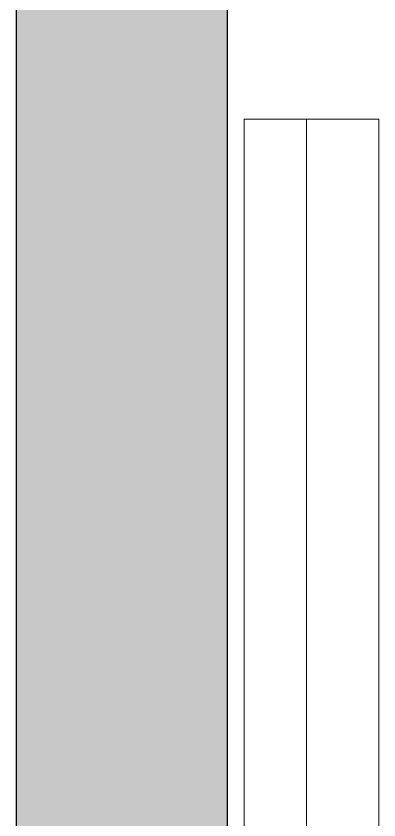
# Model space of a CAD drawing. Header units: millimetres. Extents: x 155927 to 326028, y -36033 to 97293.
# Drawn here: x 159442.3 to 159617.4, y 32087.5 to 32474.8 of the extents above; entities that cross this region are included whole.
import ezdxf

# ---------------------------------------------------------------- set-up
doc = ezdxf.new("R2010")
doc.units = ezdxf.units.MM
doc.header["$MEASUREMENT"] = 0
for name, color, linetype, lineweight in [('A-WALL-PATT', 7, 'CONTINUOUS', 9), ('I-FURN', 8, 'CONTINUOUS', 9), ('I-WALL', 7, 'CONTINUOUS', 9)]:
    doc.layers.add(name, color=color, linetype=linetype, lineweight=lineweight)

msp = doc.modelspace()

# ---------------------------------------------------------------- hatches: boundary and pattern name
at = {"layer": 'A-WALL-PATT'}
msp.add_hatch(color=256, dxfattribs=at).paths.add_polyline_path([(159442.33, 29859.61), (159544.33, 29859.61), (159544.33, 34245.61), (159442.33, 34245.61), (159442.33, 30212.57)], flags=0)

# ---------------------------------------------------------------- linework, layer by layer
at = {"layer": 'I-FURN'}
for p, q in [((159552.35, 32425.19), (159582.35, 32425.19)), ((159552.35, 30025.19), (159552.35, 32425.19)), ((159582.35, 32425.19), (159582.35, 30025.19)), ((159617.35, 32425.19), (159582.35, 32425.19)), ((159582.35, 32425.19), (159582.35, 30025.19)), ((159617.35, 30025.19), (159617.35, 32425.19))]:
    msp.add_line(p, q, dxfattribs=at)
at = {"layer": 'I-WALL', "lineweight": 30}
for p, q in [((159442.33, 34245.61), (159442.33, 29859.61)), ((159544.33, 29859.61), (159544.33, 34245.61))]:
    msp.add_line(p, q, dxfattribs=at)

doc.saveas('drawing.dxf')
